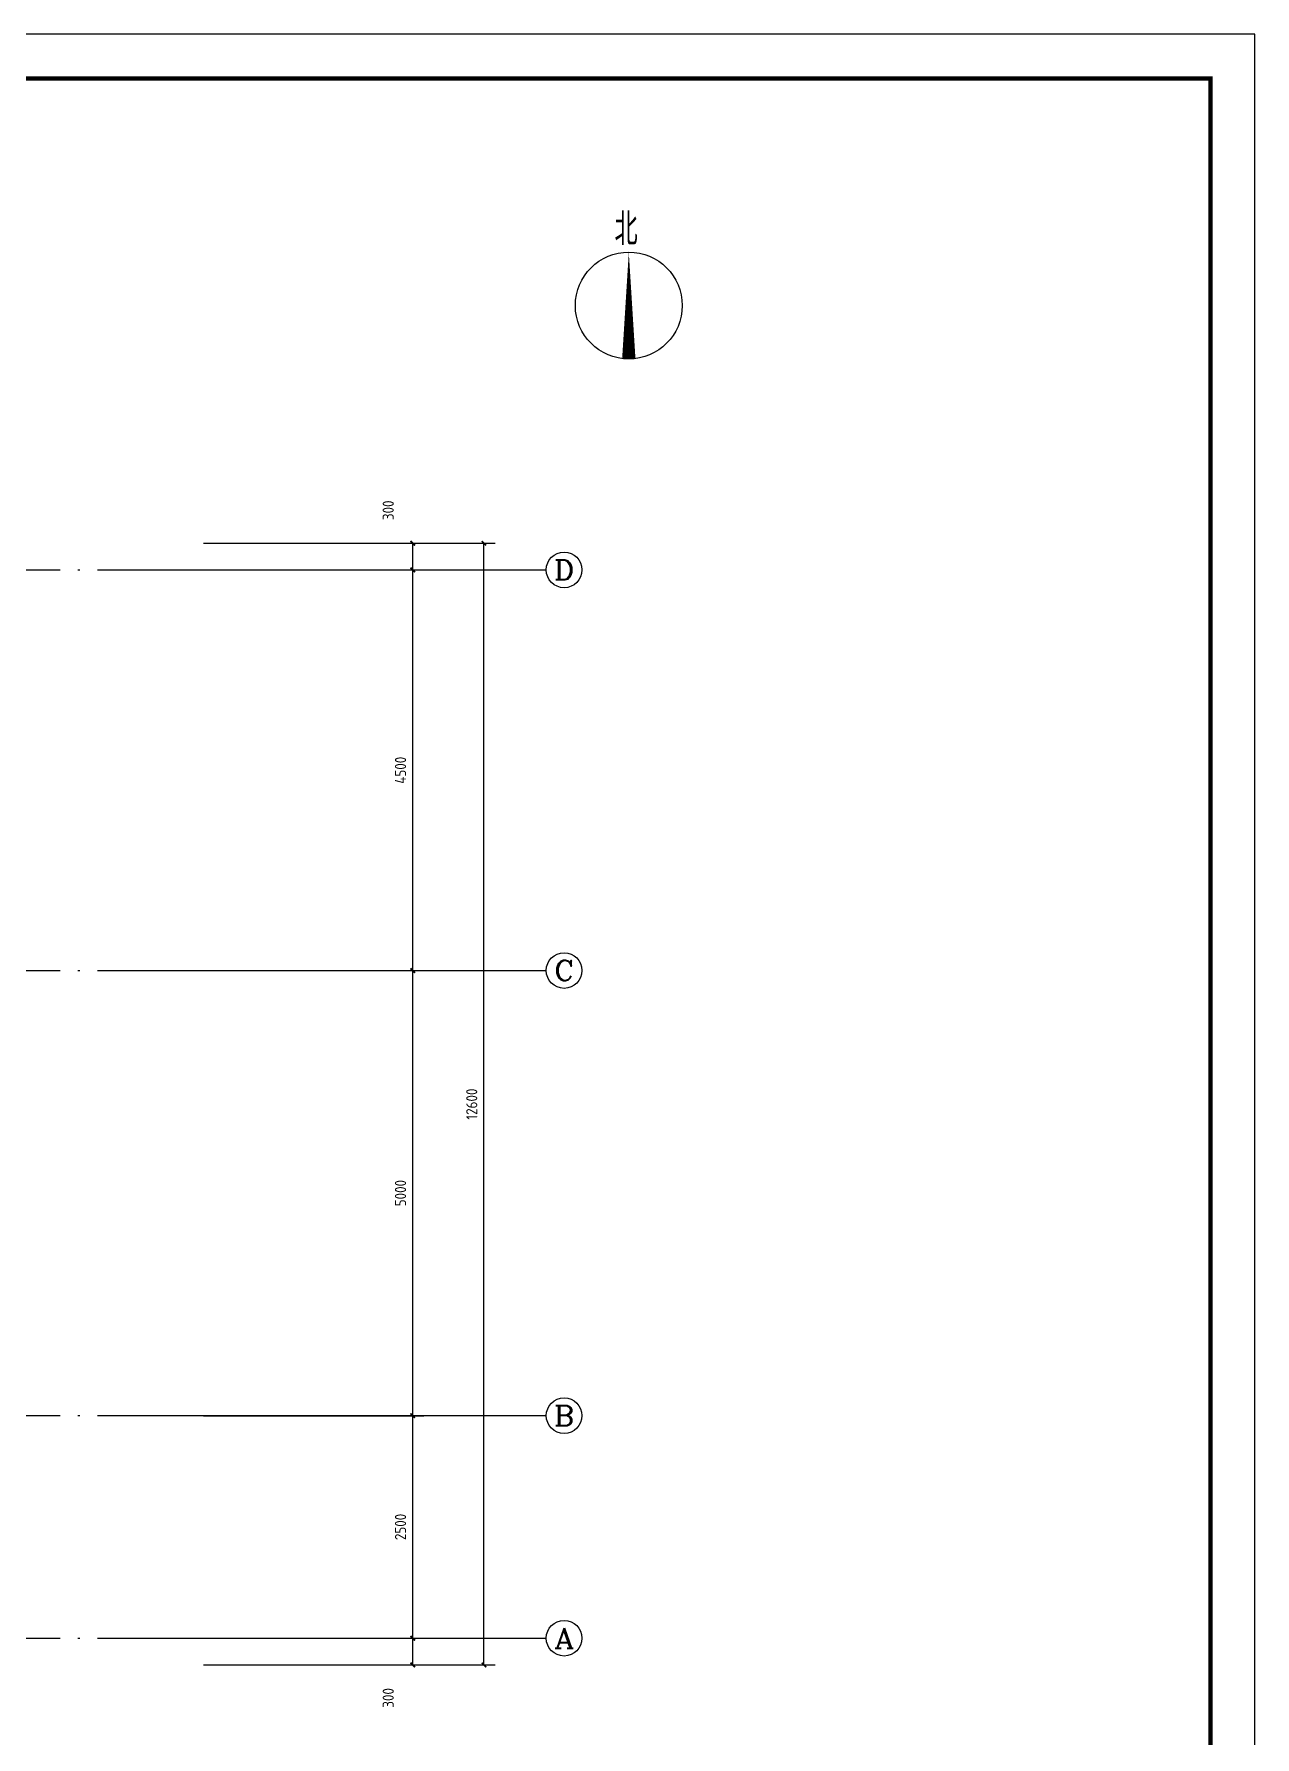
# Model space of a CAD drawing. Extents: x 5136380 to 5447195, y -425726 to -253846.
# Drawn here: x 5289132 to 5302843, y -389302 to -370173 of the extents above; entities that cross this region are included whole.
import ezdxf
from ezdxf.enums import TextEntityAlignment as Align

# ---------------------------------------------------------------- set-up
doc = ezdxf.new("R2010")
doc.units = 0
doc.header["$LTSCALE"] = 1000
doc.header["$MEASUREMENT"] = 0
doc.linetypes.add('DOTE', pattern=[2.42, 2, -0.2, 0.02, -0.2])
doc.layers.get('0').update_dxf_attribs({"linetype": 'CONTINUOUS'})
doc.layers.get('Defpoints').update_dxf_attribs({"linetype": 'CONTINUOUS'})
for name, color, linetype in [('AXIS', 3, 'CONTINUOUS'), ('AXIS_TEXT', 7, 'CONTINUOUS'), ('DIM_SYMB', 3, 'CONTINUOUS'), ('DOTE', 252, 'CONTINUOUS'), ('PUB_TEXT', 7, 'CONTINUOUS'), ('PUB_TITLE', 4, 'CONTINUOUS')]:
    doc.layers.add(name, color=color, linetype=linetype)
doc.styles.add('_TCH_AXIS', font='COMPLEX', dxfattribs={"bigfont": 'GBCBIG'})
doc.styles.add('_TCH_DIM', font='SIMPLEX', dxfattribs={"bigfont": 'GBCBIG'})
doc.styles.add('COMPLEX', font='COMPLEX')
doc.styles.add('sceie', font='sceie.shx', dxfattribs={"bigfont": 'sceic.shx'})
doc.dimstyles.new('副本 STANDARD', dxfattribs={"dimscale": 50, "dimtxt": 2.5, "dimasz": 1, "dimexe": 2.5, "dimexo": 3, "dimgap": 1.5, "dimtad": 1, "dimdec": 0, "dimzin": 0, "dimdsep": 46, "dimtxsty": 'sceie', "dimblk": 'ARCHTICK', "dimcen": 0.09, "dimadec": 0, "dimazin": 0, "dimtfac": 1, "dimtdec": 0, "dimtix": 1, "dimtmove": 2, "dimatfit": 3, "dimfxl": 0, "dimtolj": 1, "dimtzin": 0, "dimarcsym": 0})

# ---------------------------------------------------------------- blocks, each defined once
blk = doc.blocks.new('_ArchTick')
at = {"color": 0, "linetype": 'ByBlock', "const_width": 0.4}
blk.add_lwpolyline([(-0.5, -0.5), (0.5, 0.5)], dxfattribs=at)
blk = doc.blocks.new('*D193')
at = {"color": 0, "lineweight": -2, "transparency": 16777216}
for p, q in [((5291034, -388193), (5293509, -388193)), ((5293384, -388493), (5293384, -388193)), ((5291034, -388493), (5293509, -388493))]:
    blk.add_line(p, q, dxfattribs=at)
at = {"layer": 'Defpoints', "color": 0, "transparency": 16777216}
for p in [(5290884, -388193), (5293384, -388193), (5290884, -388493)]:
    blk.add_point(p, dxfattribs=at)
at = {"color": 0, "lineweight": -2, "transparency": 16777216, "xscale": 50, "yscale": 50, "zscale": 50}
for p, rotation in [((5293384, -388193), 90), ((5293384, -388493), 270)]:
    blk.add_blockref('_ArchTick', p, dxfattribs=dict(at, rotation=rotation))
at = {"color": 0, "transparency": 16777216, "insert": (5293109, -388863), "char_height": 125, "attachment_point": 5, "rotation": 90, "style": 'sceie'}
blk.add_mtext('\\A1;300', dxfattribs=at)
blk = doc.blocks.new('*D194')
at = {"color": 0, "lineweight": -2, "transparency": 16777216}
for p, q in [((5291034, -385693), (5293509, -385693)), ((5293384, -388193), (5293384, -385693)), ((5291034, -388193), (5293509, -388193))]:
    blk.add_line(p, q, dxfattribs=at)
at = {"layer": 'Defpoints', "color": 0, "transparency": 16777216}
for p in [(5290884, -385693), (5293384, -385693), (5290884, -388193)]:
    blk.add_point(p, dxfattribs=at)
at = {"color": 0, "lineweight": -2, "transparency": 16777216, "xscale": 50, "yscale": 50, "zscale": 50}
for p, rotation in [((5293384, -385693), 90), ((5293384, -388193), 270)]:
    blk.add_blockref('_ArchTick', p, dxfattribs=dict(at, rotation=rotation))
at = {"color": 0, "transparency": 16777216, "insert": (5293247, -386943), "char_height": 125, "attachment_point": 5, "rotation": 90, "style": 'sceie'}
blk.add_mtext('\\A1;2500', dxfattribs=at)
blk = doc.blocks.new('*D195')
at = {"color": 0, "lineweight": -2, "transparency": 16777216}
for p, q in [((5291034, -380693), (5293509, -380693)), ((5293384, -385693), (5293384, -380693)), ((5291034, -385693), (5293509, -385693))]:
    blk.add_line(p, q, dxfattribs=at)
at = {"layer": 'Defpoints', "color": 0, "transparency": 16777216}
for p in [(5290884, -380693), (5293384, -380693), (5290884, -385693)]:
    blk.add_point(p, dxfattribs=at)
at = {"color": 0, "lineweight": -2, "transparency": 16777216, "xscale": 50, "yscale": 50, "zscale": 50}
for p, rotation in [((5293384, -380693), 90), ((5293384, -385693), 270)]:
    blk.add_blockref('_ArchTick', p, dxfattribs=dict(at, rotation=rotation))
at = {"color": 0, "transparency": 16777216, "insert": (5293247, -383193), "char_height": 125, "attachment_point": 5, "rotation": 90, "style": 'sceie'}
blk.add_mtext('\\A1;5000', dxfattribs=at)
blk = doc.blocks.new('*D196')
at = {"color": 0, "lineweight": -2, "transparency": 16777216}
for p, q in [((5291034, -376193), (5293509, -376193)), ((5293384, -380693), (5293384, -376193)), ((5291034, -380693), (5293509, -380693))]:
    blk.add_line(p, q, dxfattribs=at)
at = {"layer": 'Defpoints', "color": 0, "transparency": 16777216}
for p in [(5290884, -376193), (5293384, -376193), (5290884, -380693)]:
    blk.add_point(p, dxfattribs=at)
at = {"color": 0, "lineweight": -2, "transparency": 16777216, "xscale": 50, "yscale": 50, "zscale": 50}
for p, rotation in [((5293384, -376193), 90), ((5293384, -380693), 270)]:
    blk.add_blockref('_ArchTick', p, dxfattribs=dict(at, rotation=rotation))
at = {"color": 0, "transparency": 16777216, "insert": (5293247, -378443), "char_height": 125, "attachment_point": 5, "rotation": 90, "style": 'sceie'}
blk.add_mtext('\\A1;4500', dxfattribs=at)
blk = doc.blocks.new('*D197')
at = {"color": 0, "lineweight": -2, "transparency": 16777216}
for p, q in [((5291034, -375893), (5293509, -375893)), ((5293384, -376193), (5293384, -375893)), ((5291034, -376193), (5293509, -376193))]:
    blk.add_line(p, q, dxfattribs=at)
at = {"layer": 'Defpoints', "color": 0, "transparency": 16777216}
for p in [(5290884, -375893), (5293384, -375893), (5290884, -376193)]:
    blk.add_point(p, dxfattribs=at)
at = {"color": 0, "lineweight": -2, "transparency": 16777216, "xscale": 50, "yscale": 50, "zscale": 50}
for p, rotation in [((5293384, -375893), 90), ((5293384, -376193), 270)]:
    blk.add_blockref('_ArchTick', p, dxfattribs=dict(at, rotation=rotation))
at = {"color": 0, "transparency": 16777216, "insert": (5293109, -375523), "char_height": 125, "attachment_point": 5, "rotation": 90, "style": 'sceie'}
blk.add_mtext('\\A1;300', dxfattribs=at)
blk = doc.blocks.new('*D198')
at = {"color": 0, "lineweight": -2, "transparency": 16777216}
for p, q in [((5291034, -375893), (5294309, -375893)), ((5294184, -388493), (5294184, -375893)), ((5291034, -388493), (5294309, -388493))]:
    blk.add_line(p, q, dxfattribs=at)
at = {"layer": 'Defpoints', "color": 0, "transparency": 16777216}
for p in [(5290884, -375893), (5294184, -375893), (5290884, -388493)]:
    blk.add_point(p, dxfattribs=at)
at = {"color": 0, "lineweight": -2, "transparency": 16777216, "xscale": 50, "yscale": 50, "zscale": 50}
for p, rotation in [((5294184, -375893), 90), ((5294184, -388493), 270)]:
    blk.add_blockref('_ArchTick', p, dxfattribs=dict(at, rotation=rotation))
at = {"color": 0, "transparency": 16777216, "insert": (5294047, -382193), "char_height": 125, "attachment_point": 5, "rotation": 90, "style": 'sceie'}
blk.add_mtext('\\A1;12600', dxfattribs=at)
blk = doc.blocks.new('_AXISO')
blk.add_circle((0, 0), 0.5)
at = {"layer": 'AXIS_TEXT', "style": 'COMPLEX', "width": 1.041667}
blk.add_attdef('A', text='', height=0.56, dxfattribs=at).set_placement((-0.25, -0.28), (0.25, -0.28), align=Align.FIT)

msp = doc.modelspace()

# ---------------------------------------------------------------- linework, layer by layer
at = {"layer": 'AXIS', "color": 0}
for p, q in [((5290884.1, -376192.7), (5294884.1, -376192.7)), ((5290884.1, -380692.7), (5294884.1, -380692.7)), ((5290884.1, -385692.7), (5294884.1, -385692.7)), ((5290884.1, -388192.7), (5294884.1, -388192.7))]:
    msp.add_line(p, q, dxfattribs=at)
at = {"layer": 'DIM_SYMB'}
msp.add_lwpolyline([(5295811, -373823, 150, 0, 0), (5295811, -372623, 0, 0, 0)], format="xyseb", dxfattribs=at)
msp.add_circle((5295811, -373223), 600, dxfattribs=at)
at = {"layer": 'DOTE', "linetype": 'DOTE'}
for p, q in [((5270484.1, -376192.7), (5290884.1, -376192.7)), ((5270484.1, -380692.7), (5290884.1, -380692.7)), ((5270484.1, -385692.7), (5290884.1, -385692.7)), ((5270484.1, -388192.7), (5290884.1, -388192.7))]:
    msp.add_line(p, q, dxfattribs=at)
at = {"layer": 'PUB_TITLE', "color": 4}
msp.add_lwpolyline([(5260793, -399873.5), (5302843, -399873.5), (5302843, -370173.5), (5260793, -370173.5)], close=True, dxfattribs=at)
at = {"layer": 'PUB_TITLE', "color": 4, "const_width": 50}
msp.add_lwpolyline([(5262043, -399373.5), (5302343, -399373.5), (5302343, -370673.5), (5262043, -370673.5)], close=True, dxfattribs=at)

# ---------------------------------------------------------------- block references
at = {"layer": 'AXIS', "color": 0}
ref = msp.add_blockref('_AXISO', (5295084.1, -376192.7), dxfattribs=dict(at, xscale=400, yscale=400, zscale=400))
ref.add_attrib('A', 'D', dxfattribs={"layer": 'AXIS_TEXT', "color": 0, "height": 226.3, "style": '_TCH_AXIS', "width": 1.235294}).set_placement((5294970.9, -376305.9), (5295197.2, -376305.9), align=Align.FIT)
ref = msp.add_blockref('_AXISO', (5295084.1, -380692.7), dxfattribs=dict(at, xscale=400, yscale=400, zscale=400))
ref.add_attrib('A', 'C', dxfattribs={"layer": 'AXIS_TEXT', "color": 0, "height": 226.3, "style": '_TCH_AXIS', "width": 1.4}).set_placement((5294970.9, -380805.9), (5295197.2, -380805.9), align=Align.FIT)
ref = msp.add_blockref('_AXISO', (5295084.1, -385692.7), dxfattribs=dict(at, xscale=400, yscale=400, zscale=400))
ref.add_attrib('A', 'B', dxfattribs={"layer": 'AXIS_TEXT', "color": 0, "height": 226.3, "style": '_TCH_AXIS', "width": 1.235294}).set_placement((5294970.9, -385805.9), (5295197.2, -385805.9), align=Align.FIT)
ref = msp.add_blockref('_AXISO', (5295084.1, -388192.7), dxfattribs=dict(at, xscale=400, yscale=400, zscale=400))
ref.add_attrib('A', 'A', dxfattribs={"layer": 'AXIS_TEXT', "color": 0, "height": 226.3, "style": '_TCH_AXIS', "width": 1.166667}).set_placement((5294970.9, -388305.9), (5295197.2, -388305.9), align=Align.FIT)

# ---------------------------------------------------------------- texts
at = {"layer": 'PUB_TEXT', "style": '_TCH_DIM'}
msp.add_text('北', height=361.7, dxfattribs=at).set_placement((5295650.3, -372546.2))

# ---------------------------------------------------------------- dimensions: what is measured, and where the dimension line sits
at = {"color": 0}
for base, p1, p2, picture, middle in [((5293384.1, -375892.7), (5290884.1, -376192.7), (5290884.1, -375892.7), '*D197', (5293109.1, -375522.7)), ((5293384.1, -388192.7), (5290884.1, -388492.7), (5290884.1, -388192.7), '*D193', (5293109.1, -388862.7))]:
    dim = msp.add_linear_dim(base=base, p1=p1, p2=p2, angle=90, dimstyle='副本 STANDARD', dxfattribs=at)
    dim.commit()
    dim.dimension.update_dxf_attribs({"geometry": picture, "text_midpoint": middle, "dimtype": 161})
for p1, p2, distance, picture, middle in [((5290884.1, -388492.7), (5290884.1, -375892.7), -3300, '*D198', (5294046.6, -382192.7)), ((5290884.1, -380692.7), (5290884.1, -376192.7), -2500, '*D196', (5293246.6, -378442.7)), ((5290884.1, -385692.7), (5290884.1, -380692.7), -2500, '*D195', (5293246.6, -383192.7)), ((5290884.1, -388192.7), (5290884.1, -385692.7), -2500, '*D194', (5293246.6, -386942.7))]:
    dim = msp.add_aligned_dim(p1=p1, p2=p2, distance=distance, dimstyle='副本 STANDARD', dxfattribs=at)
    dim.commit()
    dim.dimension.update_dxf_attribs({"geometry": picture, "text_midpoint": middle})

doc.saveas('drawing.dxf')
